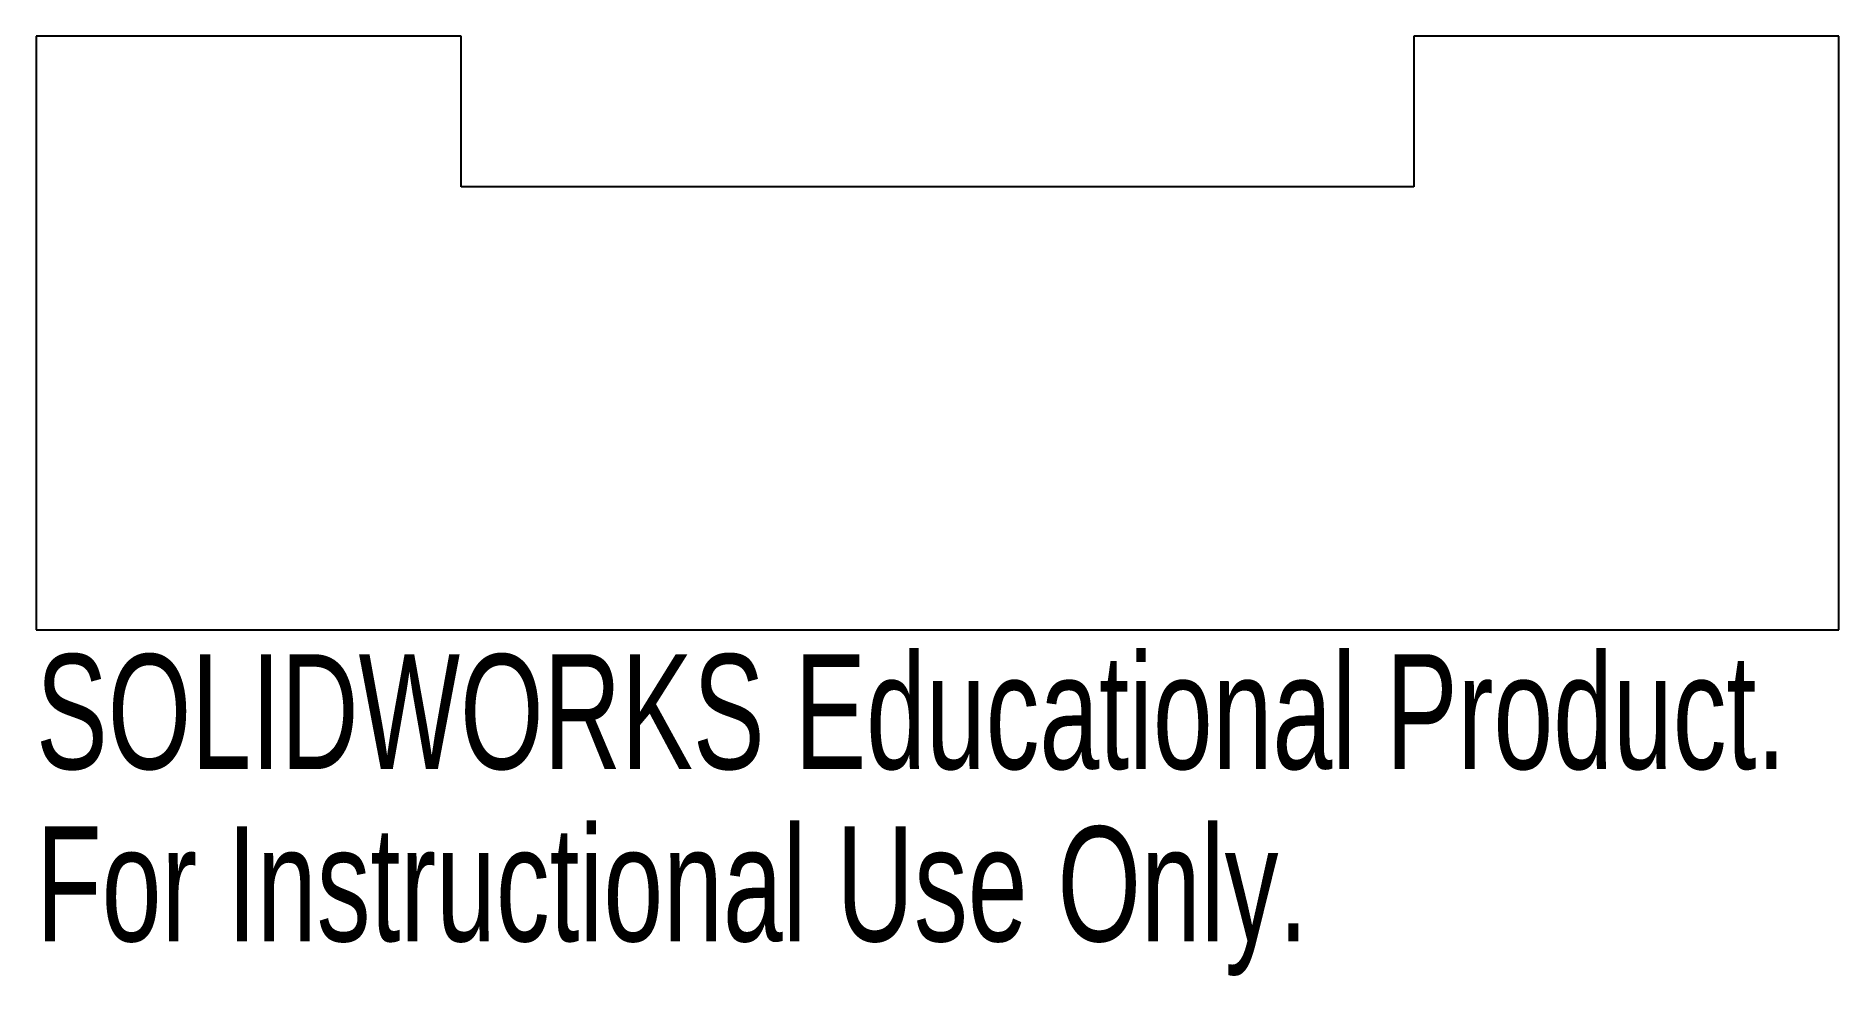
# Model space of a CAD drawing. Header units: millimetres. Extents: x -38 to 38, y -14.6 to 25.
import ezdxf

# ---------------------------------------------------------------- set-up
doc = ezdxf.new("R2010")
doc.units = ezdxf.units.MM
doc.styles.add('SLDTEXTSTYLE0', font='TXT', dxfattribs={"width": 0.7})

msp = doc.modelspace()

# ---------------------------------------------------------------- linework, layer by layer
at = {"color": 7, "linetype": 'Continuous', "lineweight": 25}
for p, q in [((-20.05, 25), (-37.95, 25)), ((-37.95, 25), (-37.95, 0)), ((-20.05, 18.65), (-20.05, 25)), ((20.05, 25), (20.05, 18.65)), ((37.95, 25), (20.05, 25)), ((37.95, 0), (37.95, 25)), ((20.05, 18.65), (-20.05, 18.65)), ((-37.95, 0), (37.95, 0))]:
    msp.add_line(p, q, dxfattribs=at)

# ---------------------------------------------------------------- texts
at = {"color": 7, "linetype": 'Continuous', "char_height": 4.83362, "attachment_point": 1, "style": 'SLDTEXTSTYLE0'}
for s, insert in [('SOLIDWORKS Educational Product.', (-37.95, -1.02)), ('For Instructional Use Only.', (-37.95, -8.27))]:
    msp.add_mtext(s, dxfattribs=dict(at, insert=insert))

doc.saveas('drawing.dxf')
